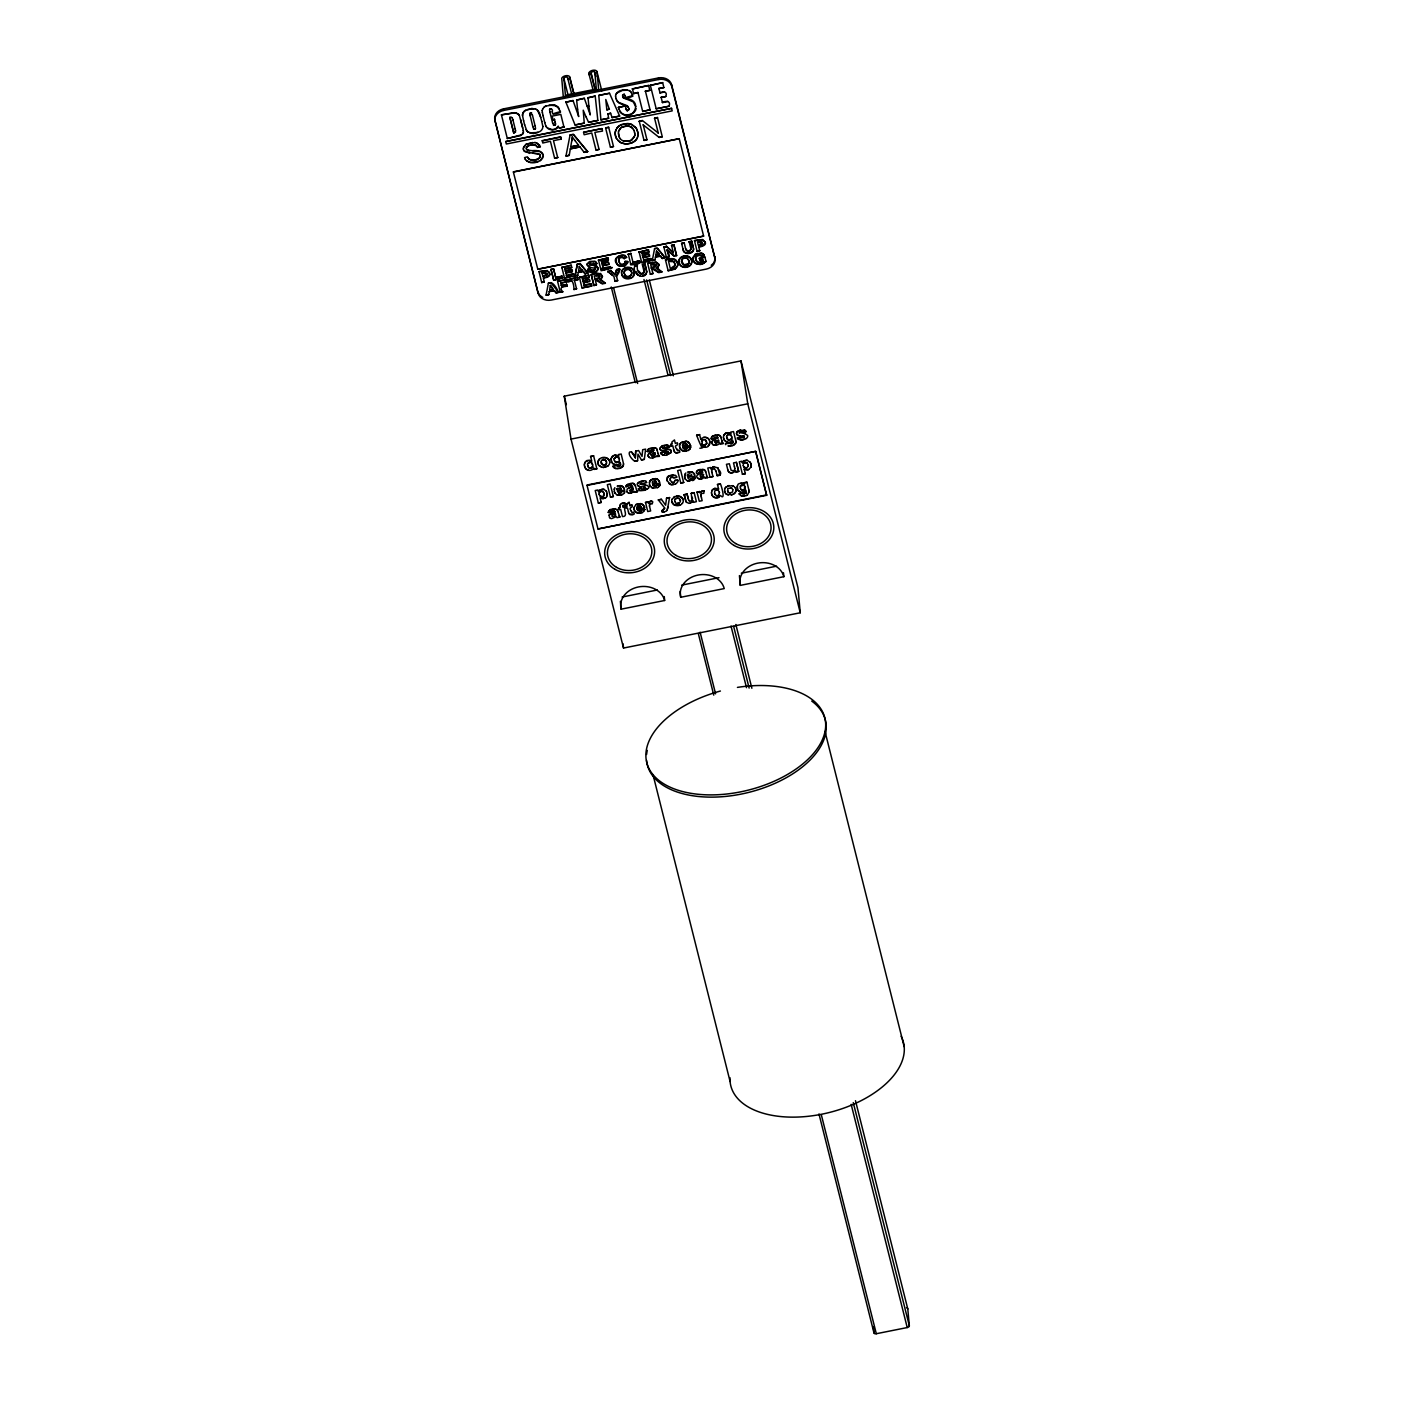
<?xml version="1.0" encoding="UTF-8"?>
<svg xmlns="http://www.w3.org/2000/svg" width="1404" height="1404" viewBox="0 0 1404 1404"><rect width="100%" height="100%" fill="white"/><g stroke="black" fill="none" stroke-linecap="round" stroke-linejoin="round"><path stroke-width="1.5" d="M618.427 131.73L618.795 135.767M555.493 124.64L555.212 122.148M584.397 465.215L584.397 464.022M709.915 442.26L707.985 446.507A4.335 3.58 -5.2 0 1 705.247 447.297L702.281 446.139L703.228 446.858M711.477 492.927L712.091 490.119L711.705 491.067M695.594 258.792L695.559 257.581M645.401 487.855C645.524 485.591 644.436 490.716 641.909 488.82L640.873 487.75C632.028 493.804 653.281 488.873 648.209 486.416M607.177 495.05L607.177 493.91M611.091 459.88L611.091 458.687M723.446 437.451L723.674 435.345M740.979 492.506L738.083 490.452L737.223 486.644M737.223 487.785L737.433 485.766M751.263 466.286L751.263 465.128M634.819 135.697L634.836 133.854M589.522 264.777L590.417 263.145M512.934 120.042L512.284 117.796L509.845 117.374L513.724 133.011L515.584 130.818M634.029 508.511L634.046 507.37M679.554 446.349L679.571 445.138M684.661 477.606L685.187 473.674M684.485 476.535L685.801 472.972M677.711 265.795L677.711 264.233M667.093 479.957C665.233 472.358 679.852 476.763 674.745 475.324M526.36 148.929L526.377 147.525M572.095 138.82L572.148 136.662L574.815 140.505M634.292 272.815C635.222 279.905 622.393 281.291 621.744 274.113M691.698 261.337C692.646 268.427 679.799 269.814 679.15 262.653M651.07 454.369L651.754 455.861M662.723 447.858L666.602 447.437M658.915 264.794L658.143 267.251L656.194 267.813M619.866 505.931C618.795 503.79 626.008 500.877 625.184 504.861L622.972 505.405M532.414 115.216L530.624 112.653L530.098 115.69M635.31 457.774L635.714 451.105L635.31 457.774C630.221 446.244 624.903 453.79 634.678 461.267L637.591 460.688L637.978 454.141L641.452 459.915L644.331 459.336L645.629 449.122L642.663 449.719L642.049 456.423L638.609 450.526L635.731 451.281M636.082 108.529C635.24 115.356 622.534 117.357 619.533 111.091M637.925 135.872L638.03 134.293M621.551 273.078C620.884 266.04 633.555 264.952 634.134 272.06M678.974 261.618C678.992 256.107 687.486 254.387 690.557 258.406M670.199 480.098L672.323 482.713L674.078 482.449L674.991 480.396L677.939 480.238C679.097 482.186 674.025 484.766 675.552 484.064M692.962 257.423L692.962 259.424M692.927 258.634L695.12 254.247L701.14 252.983A4.405 3.633 -5.2 0 1 703.299 253.948L704.299 255.581L701.824 256.476L699.596 255.3L697.086 255.914A3.264 2.685 -5.2 0 0 695.77 257.388L695.612 258.055M615.566 96.244L615.777 94.279M571.832 140.769L572.077 138.575M661.389 499.385L658.301 499.999L661.372 499.227L665.601 505.229L666.531 498.192L669.532 497.595L666.531 498.192M595.875 76.571L594.805 72.324A1.895 1.071 -14.1 0 0 592.857 71.622A1.895 1.071 -14.1 0 0 591.102 73.061L591.207 74.236L588.978 74.675L588.943 72.868A4.194 2.352 -14.1 0 1 592.734 70.323A4.194 2.352 -14.1 0 1 596.858 71.288L601.825 90.927M646.015 481.747C647.718 478.711 629.571 483.678 641.031 486.907M659.95 448.613L661.986 445.858M736.521 433.941L736.767 432.028M736.451 433.345L738.486 430.572M646.788 272.113L645.805 274.201L642.681 275.553M693.594 249.368C692.892 253.58 684.766 254.721 683.432 250.298M627.676 262.899L627.763 261.565L625.096 261.425L624.78 263.408A2.632 2.176 -5.2 0 1 622.867 264.672L621.568 264.707A2.913 2.404 -5.2 0 1 619.901 263.864L618.62 260.267M604.211 494.77C601.596 501.368 604.896 490.294 604.071 493.594M748.297 465.988L746.524 468.129L743.769 466.795M652.263 503.632L650.245 503.527L652.263 503.632C654.597 499.894 648.666 500.684 648.508 503.299L648.174 501.86L645.489 502.544L648.174 502.018M701.789 493.401L703.79 493.348L704.141 490.944L703.123 490.786M549.736 273.833C551.368 277.817 540.101 278.606 544.928 277.325M705.159 242.787L701.895 245.946M670.059 478.992L670.199 480.256M706.826 443.173L705.036 445.401L702.702 444.647M667.848 507.002L667.128 510.196M667.549 508.862L669.532 497.595M569.234 155.353L570.305 148.859L579.992 146.911L584.169 152.369L587.662 151.667L573.376 134.31L570.077 134.977L565.97 156.002L569.234 155.353L565.97 156.002M549.613 290.066L553.106 289.364L549.613 290.066L550.315 285.363L552.141 287.732M548.824 294.577L549.227 291.523L554.334 290.505C561.547 298.28 556.686 284.959 551.105 282.643L548.385 283.187L546.086 295.121L548.824 294.577L546.086 295.121M585.064 273.938L583.309 271.305L585.064 273.938L587.82 272.902L580.08 263.443L577.36 263.987L575.061 275.921L577.799 275.377L578.22 272.323L581.607 271.639M578.606 270.867L582.081 270.182L578.606 270.867L579.308 266.163M657.441 251.93L659.301 254.756L655.826 255.458L656.528 250.754M655.019 259.968L652.298 260.512L655.019 259.968L655.44 256.897L658.827 256.23M618.637 259.968L618.76 259.301A2.948 2.422 -5.2 0 1 619.884 257.915L622.095 257.371L624.236 258.669C631.449 251.965 608.985 255.107 617.163 264.443A5.756 4.739 -5.2 0 0 619.848 266.321L625.184 265.882L627.623 262.443M644.155 272.025L641.172 273.85L638.767 271.095M690.961 249.263L688.96 251L686.117 250.07M570.691 146.858L578.553 145.296L570.691 146.858L571.814 140.54M628.939 109.196L627.219 110.811L626.008 108.74M614.197 458.985L616.075 456.774L618.532 457.634M743.997 485.293L740.487 485.819L740.347 488.136M667.111 510.038L666.514 511.038C660.933 513.688 661.6 510.547 664.706 508.002L658.301 499.842M662.916 510.336L664.724 508.16M701.491 441.54L701.789 440.382M649.438 505.124L650.245 503.527M700.947 494.84L701.351 493.541M575.061 275.921L577.36 263.987M597.771 462.337L599.666 458.722M652.298 260.512L654.58 248.578L657.3 248.034L665.04 257.476L662.284 258.512L660.529 255.879L662.284 258.512M671.937 499.28C670.006 505.458 679.255 507.95 682.362 503.264M724.622 488.767L725.043 492.751M599.069 493.26L599.192 494.436M624.271 272.341L624.675 270.603A3.229 2.668 -5.2 0 1 625.096 270.112M681.782 259.74C679.694 264.461 687.521 268.146 688.837 262.934M619.375 461.074L619.357 459.126M688.873 263.408L688.995 262.25M731.835 437.943L730.782 439.803L727.904 439.663M731.73 438.645L731.712 436.679M742.4 490.277L741.136 489.61L744.295 490.049L744.717 485.872L745.208 487.223M744.98 489.224L745.331 488.434M675.026 265.426C666.058 270.674 675.289 269.726 675.026 264.549M606.633 463.074L605.528 465.005L603.351 465.25M624.464 492.892L624.885 491.435L621.902 491.611L619.445 493.471L617.444 491.505L624.71 490.224L623.797 487.75M641.61 510.372L640.856 511.179L641.751 509.564L644.752 509.547L641.751 509.564M656.932 485.398L660.038 484.415L659.634 485.872M689.855 449.315L690.663 447.227L687.574 447.42L686.012 449.298L683.397 448.245M692.067 478.22C699.087 474.341 688.873 482.502 687.767 477.465L695.015 476.184L694.629 474.763M709.704 444.401L709.722 441.119M584.415 464.197L585.029 462.302M606.967 495.945L607.16 494.892M751.052 467.181L751.245 466.128M611.109 458.862L612.337 456.282L614.847 455.054M523.429 132.151L522.604 134.31M611.021 513.425L609.108 515.075L609.529 517.69M648.051 455.142L649.262 453.036M711.846 442.4L712.407 440.838M637.609 137.171L637.907 135.644M618.444 131.976L620.603 127.887M634.801 135.468L631.589 140.453L623.815 141.365M611.46 511.144L612.6 510.652L610.986 512.32L608.265 512.46L608.581 511.196M626.202 485.608L625.886 487.03L631.203 485.1L632.52 486.258L627.132 489.013L626.851 491.804M653.966 450.14L651.842 449.649L650.175 451.386L647.349 451.526L647.665 450.052M647.349 451.526L648.402 449.034M696.524 471.726C698.402 468.532 693.664 475.745 698.929 472.85L701.509 471.06L702.842 472.218L701.877 472.955M714.443 437.416L713.952 438.645L711.126 438.785L711.775 436.767M616.04 259.898C616.795 255.335 624.148 253.703 626.675 257.652M614.426 488.522L614.355 491.646M614.197 489.592L614.882 487.714M634.046 507.528L636.1 504.387M649.596 481.502L649.508 484.626M649.368 482.572L650.649 479.992M679.589 445.314L679.817 444.208M623.552 464.882C622.586 468.954 614.864 470.235 613.057 466.356M733.906 445.138L735.907 442.453M656.265 265.338C640.628 272.867 666.163 263.776 652.702 264.215M615.847 129.835L615.303 131.748A16.128 13.303 -5.2 0 0 616.549 138.505L620.287 142.524L625.921 144.033M598.209 268.55C597.841 273.271 588.715 274.342 587.679 269.357L590.136 268.655C590.803 271.779 597.63 269.533 594.717 267.409M677.676 265.321L675.201 269.112L668.146 270.744L665.461 259.81C669.55 258.231 677.009 257.301 677.535 263.478M634.239 273.938L632.66 276.693M691.663 262.478C690.522 267.655 681.8 268.69 679.554 263.812M543.278 156.213L540.347 160.688M658.897 265.338L657.581 267.164M523.341 148.245L526.167 144.068L534.994 142.576M587.048 264.601L589.645 261.46L594.805 261.232A3.65 3.019 -5.2 0 1 596.384 262.618L596.7 263.759L594.155 264.356L593.681 263.25M547.016 273.92L546.244 275.482L542.839 276.342L542.049 272.902L545.787 272.411L547.051 274.394M542.207 110.688L542.681 108.81M615.496 515.601L612.513 516.479M633.081 488.522L629.466 490.435L632.133 491.084L633.081 488.364L633.257 489.698M701.017 477.184C700.596 479.01 706.686 472.428 701.614 474.727M644.734 509.389L644.296 510.67M660.038 484.415L659.266 486.416M694.769 478.852L695.191 477.395M711.617 470.428L711.635 471.27M540.049 157.459L540.329 156.353M621.691 271.779C623.201 266.865 631.554 266.076 633.731 270.867M620.621 464.917L620.182 465.847M730.852 444.05L732.976 442.488M746.279 493.225L739.066 493.752M734.661 469.831L734.801 468.269M617.076 489.312L617.356 488.381L617.146 490.207L621.481 489.347L620.41 487.75L621.077 488.469M682.572 445.033L683.485 443.471L686.047 443.576M687.398 475.272L687.679 474.341L687.469 476.167L691.786 475.307L691.365 474.271M615.075 281.344L617.584 280.361L615.075 281.344L613.917 276.483L607.721 271.341L610.74 270.744L614.829 274.745L616.689 269.55C626.377 264.707 609.003 287.662 619.655 268.954M614.829 274.745L616.689 269.55M637.574 136.943L637.083 138.399A9.74 8.038 -5.2 0 1 634.45 141.435L631.958 142.857M637.521 483.783L638.697 482.256M660.038 448.034L662.934 445.507M624.92 262.495L624.727 262.934A2.632 2.176 -5.2 0 1 622.832 264.198L621.516 264.25A2.913 2.404 -5.2 0 1 619.848 263.39L618.778 261.162M693.207 257.16L695.752 254.352L701.175 253.457A4.405 3.633 -5.2 0 1 703.351 254.422L704.299 255.581M592.699 466.461L590.926 468.181M614.285 458.459L616.093 456.967M726.64 436.03L728.43 434.345L730.466 434.871M740.312 486.398L741.154 485.328M670.147 478.483L671.884 476.956L674.236 478.132L676.974 477.149L676.5 476.36M587.592 463.794L590.47 462.267M599.175 492.751L600.965 491.137L603.597 492.4M549.596 274.622L546.454 276.974M535.328 129.115L533.678 129.098L532.818 126.378M624.411 271.674L624.71 271.077A3.229 2.668 -5.2 0 1 626.307 269.866L627.816 269.568A3.194 2.632 -5.2 0 1 629.834 270.042L630.835 271.007M681.817 260.196L682.081 259.143A3.229 2.668 -5.2 0 1 683.678 257.95L685.187 257.634A3.194 2.632 -5.2 0 1 687.205 258.108L688.609 260.249M606.282 464.285L606.51 461.793M606.949 495.787C607.072 499.754 599.069 498.016 601.052 498.42M751.035 467.023L748.595 469.603L745.12 469.498M680.15 500.333C679.554 496.191 673.271 498.315 674.815 501.403M584.626 463.285L585.608 461.618M611.337 457.95L613.899 455.51M723.692 435.521L725.394 433.292M702.14 491.031C698.297 494.261 701.14 490.259 704.141 490.944M737.451 485.924C737.767 481.028 745.366 485.222 744.243 482.678L746.946 482.134L748.981 490.347M598.034 461.074C599.754 456.651 607.23 455.861 609.266 460.372M671.954 499.438L674.798 496.472M724.639 488.925L726.201 486.679M634.433 136.925L630.15 140.909L623.797 141.137A8.02 6.616 -5.2 0 1 620.112 138.505M679.834 444.384L680.291 443.366M559.336 128.115L563.969 126.939L559.336 128.115L558.195 126.325L555.545 128.992L552.246 129.607L547.49 128.027M627.377 263.215L624.289 265.76M667.374 478.08L669.287 476.009L673.218 474.921M618.831 130.449L621.797 127.044L626.956 125.781A7.511 6.195 -5.2 0 1 632.572 128.238L633.783 130.203M626.219 485.766L628.15 483.889M711.459 437.486L712.197 436.293M677.342 266.479L675.166 268.638L668.146 270.744M622.955 466.532L623.552 463.811M735.696 443.26L732.818 445.559L727.939 445.945M615.794 94.507C618.058 89.874 624.973 88.908 629.378 90.734M552.632 122.85L553.896 125.43L555.475 124.394M742.435 474.289L745.313 473.552L742.435 474.289L739.311 461.758L741.996 461.214L742.347 462.688L743.471 461.144M614.934 511.758L609.108 515.075M700.21 473.446L697.437 474.991C693.804 478.167 702.702 480.028 701.245 478.992M645.384 487.697L643.576 488.855M668.181 452.07L666.321 453.299L663.513 452.141L660.6 453.123L661.565 454.352M526.395 147.771L528.588 145.454M624.096 493.436L624.447 492.734M690.224 448.56L688.1 450.631M694.769 478.694L692.734 480.677M523.165 133.204L520.603 135.591L507.318 138.505L501.421 114.847L514.338 112.689L517.567 113.689M597.964 269.445L596.524 270.954M690.154 503.281L693.365 500.842L693.716 502.351L696.384 501.649L694.138 492.681L691.259 493.418L694.138 492.681M735.117 471.446L735.626 470.498L735.977 472.007L738.662 471.463L736.398 462.337L733.502 462.916L734.467 466.848M542.839 157.757C539.382 163.268 529.431 164.952 525.359 159.354M620.48 463.952L620.129 462.407L619.585 463.39A3.966 3.264 -5.2 0 1 617.128 464.777L614.004 464.268M732.835 441.505L732.484 439.978L731.923 440.768A3.966 3.264 -5.2 0 1 729.466 442.155L727.325 442.172M720.357 484.011L717.479 484.591L720.357 483.853C721.621 486.082 725.815 501.403 720.445 495.472L718.322 497.542L714.706 497.472A5.072 4.177 -5.2 0 1 712.512 495.928L712.003 494.892M746.419 492.822L745.945 490.224L743.962 492.225L744.769 491.769M551 108.722C547.121 110.249 553.562 106.985 552.316 111.741M587.276 263.794L589.68 261.916L594.857 261.706A3.65 3.019 -5.2 0 1 596.437 263.092L596.7 263.759M523.762 146.788L526.202 144.314L532.748 142.488M651.087 454.545L654.808 453.071M714.864 441.821L718.585 440.329M700.122 475.289L700.456 477.167M650.35 450.772L652.86 449.701M714.145 438.03L717.742 437.416M702.158 471.165L699.087 472.095M546.876 274.342L542.839 276.342M710.038 477.184L712.916 476.447L710.038 477.184L707.774 468.041L710.459 467.514L710.793 468.989L712.986 466.9M646.84 482.502L640.119 484.082L647.753 485.608M641.891 482.941L640.101 483.924M744.769 433.503L747.63 435.468A3.352 2.773 -5.2 0 1 747.314 437.346L746.261 438.662M654.826 454.615L652.351 455.861M718.602 441.874L715.531 442.944M540.031 157.23C537.627 160.863 530.887 161.653 528.062 158.073M542.699 109.056L544.015 107.143M622.692 94.998L624.131 94.314M627.219 110.811L628.834 109.845M699.613 434.626L696.63 435.415L699.613 434.626L700.807 439.434L701.368 438.539M711.793 469.866L714.022 468.725M709.266 445.05L707.967 446.332M691.996 500.649L691.242 493.26M688.539 263.531L684.099 264.829L681.642 261.179M712.109 490.294L715.092 488.276L712.653 489.469M724.113 434.713L726.237 432.888M680.308 443.541L680.922 442.629M650.052 480.852L653.316 478.711M647.999 449.684L648.964 448.613M632.958 483.327L626.5 485.082M608.897 510.67L615.338 508.757M608.107 465.97L608.827 465.005A5.774 4.756 -5.2 0 0 609.757 462.214M733.502 494.261L735.029 492.734A5.563 4.581 -5.2 0 0 735.924 490.049M642.26 512.653L643.945 511.231M592.488 466.918L590.294 468.252L588.645 467.444M655.949 456.072L659.406 456.335L655.124 456.686A4.826 3.984 -5.2 0 1 652.579 457.915L650.965 458.037A3.352 2.773 -5.2 0 1 649.087 457.353L648.104 455.738M628.694 493.032C627.781 494.577 634.555 490.54 634.661 492.225L637.504 491.505L634.661 492.225M632.66 492.365L634.011 491.172M611.74 518.567L616.391 516.602L617.04 517.655L619.901 517.093L617.813 511.337M706.528 444.19L703.228 444.998M704.334 477.132L702.158 478.887M715.005 494.313L716.602 495.77L718.655 495.436L719.462 492.365M726.851 435.573L728.448 434.52M587.82 463.338L589.417 462.285M702.474 439.715L702.07 444.033M600.965 491.137L599.368 492.155M748.156 464.829L746.928 462.706L745.05 462.355L743.453 463.39L743.278 465.672M619.129 461.354L616.479 462.636L614.812 461.302M731.484 438.925L728.816 440.014M675.657 502.807C675.71 504.545 683.555 502.527 679.308 498.771M725.254 487.785L728.974 485.503M601.263 460.828L603.615 459.441L606.037 460.81M694.015 261.811L696.454 263.689L699.929 264.075A8.722 7.195 -5.2 0 0 703.895 262.811L705.949 261.214L703.931 263.285A8.722 7.195 -5.2 0 1 699.964 264.531L695.12 263.39L693.067 259.758M617.374 488.557L620.428 487.908M682.888 444.243L684.362 443.331M640.926 506.423L641.33 507.283L640.277 505.686L637.802 505.773C632.607 511.337 648.718 505.001 636.995 507.985M687.679 474.517L689.961 473.604M711.389 468.164L714.004 466.584M692.839 501.632L689.083 503.387L686.503 502.246M712.425 441.031L715.285 439.241M737.188 431.677L740.557 429.94M616.619 93.191L622.341 90.418L627.465 90.207M701.386 438.715L703.737 437.293L706.633 437.627M527.132 146.648L530.94 144.77L535.977 145.507M544.05 107.388L544.998 106.371M676.728 449.104C672.674 443.98 679.466 446.49 677.342 442.786L675.306 443.383L674.464 439.926L671.832 442.137L672.288 443.98L670.919 444.261L671.41 446.226L672.762 445.77L673.797 450M629.097 502.334L626.57 504.457L629.097 502.334L629.922 505.668L631.87 505.107L629.922 505.668M585.626 461.793C586.24 458.827 593.19 461.653 590.891 460.6M623.622 493.769L620.814 495.208L617.128 494.875M658.774 486.749L657.581 487.697M680.94 442.804L686.029 441.189A4.774 3.949 -5.2 0 1 688.855 442.523L690.084 444.664M712.214 436.468L715.356 434.977M697.244 470.761L700.28 469.322M687.1 448.578L685.012 449.157M659.476 481.783L659.88 483.204L652.632 484.643L654.597 486.451L656.598 485.714M608.09 465.795L603.457 467.567L599.297 465.988M734.327 493.488L731.361 495.05M654.475 455.072L653.035 455.826M718.251 442.33L716.128 443.12M701.702 477.307L703.088 476.588M539.364 158.073L535.328 159.863L530.098 159.617M733.695 470.673L734.257 470.147M667.971 452.421L664.566 453.071M740.47 437.434L744.471 437.153M615.636 515.128C616.549 511.74 610.635 514.671 612.074 516.303M622.358 466.9L620.445 467.813M747.314 495.208L749.227 491.593M599.403 490.084L603.983 489.434L603.123 489.206M743.488 461.302L745.348 460.337M673.551 497.349L677.5 495.875L681.572 497.262M545.015 106.616L546.174 105.721M728.764 471.902L731.344 473.043L734.345 471.937M717.426 497.823L719.146 496.928M713.074 440.47L717.725 437.223M600.526 278.782L602.544 276.535L600.631 273.464L591.242 274.64L593.91 285.574L596.437 284.591L593.91 285.574M599.771 279.08C607.23 277.29 596.086 269.235 591.277 275.096M739.452 432.502L743.102 432.151M688.767 450.087L685.029 451.333L681.66 450.263M620.164 465.654L613.004 466.058L613.302 467.111M732.519 443.225L725.359 443.629L725.657 444.682M602.737 498.736L605.299 497.981M521.709 134.784L507.318 138.505M605.51 464.829L604.475 465.233M677.079 503.492L679.185 503.246M729.764 492.979L732.59 492.014L732.818 489.645M648.981 448.806L655.633 447.964M712.776 436.065L718.444 434.766L720.603 436.468M619.848 257.441L622.937 257.107L624.236 258.669M586.346 461.249L588.153 460.565M717.005 438.75L718.076 438.241M632.572 486.504L628.659 488.171M612.618 510.81L614.952 511.933L612.284 513.074M681.73 442.225L686.047 441.382A4.774 3.949 -5.2 0 1 688.873 442.716L689.557 443.576M651.421 479.589L655.58 478.606A4.616 3.808 -5.2 0 1 658.301 479.887L658.967 480.888M636.117 504.545L640.277 503.72A4.616 3.808 -5.2 0 1 642.997 505.019L643.664 505.861M678.852 452.579L679.887 452.07L679.132 450.035L677.465 450.666L676.728 448.911M629.624 514.548C636.591 513.443 631.976 516.303 628.974 513.548M607.212 466.426L603.439 467.392M621.832 127.273L626.974 126.009A7.511 6.195 -5.2 0 1 632.59 128.466M631.73 277.36L627.921 278.396M535.31 128.87L534.099 129.379M716.724 440.4L714.864 441.628L715.549 443.12M700.666 475.131L701.596 474.552M652.948 453.317L654.685 452.579M631.309 488.75L632.958 487.89M624.201 258.196L626.623 257.195M631.291 511.003L632.011 512.688L633.625 512.091L634.345 514.039M650.21 452.702L653.948 449.964M717.163 495.84L718.655 495.436M719.48 492.523L718.216 490.277L716.321 489.943L714.759 490.961L714.583 493.26M653.211 451.316L648.648 453.755L648.121 455.914M700.227 473.604L701.86 472.797M746.261 495.612L747.297 495.05M618.409 462.056L615.549 462.091M702.491 439.891L705.405 439.873L706.686 442.032M602.018 460.091L603.053 459.687M677.886 498.087L675.061 499.052M730.571 487.574L731.554 487.925L727.746 488.539L727.992 492.032L727.483 490.733M745.436 438.943L742.154 439.978L738.048 438.89M654.808 480.624L652.527 481.361L652.316 483.187L656.633 482.327L654.79 480.466L656.23 481.449M640.277 505.686L637.802 505.773M673.832 477.413L670.954 477.307M695.717 256.914A3.264 2.685 -5.2 0 1 697.033 255.44L704.246 255.107M666.988 447.858L669.69 446.683L666.584 447.244M743.488 432.59C748.999 429.677 743.892 433.836 742.576 431.712M629.712 490.873L632.133 491.084M740.013 436.872L737.118 438.03L740.487 437.627M638.083 488.855L640.873 487.75M621.007 493.225L618.585 493.173M656.159 486.205L653.035 485.398M637.732 510.354L640.838 511.021M691.435 500.859L689.61 501.052M651.614 501.228L649.964 501.368M546.191 105.967L554.791 104.826L559.213 108.88M620.796 495.05L622.393 494.559M657.563 487.521L653.386 488.136M640.663 513.162L642.26 512.495M513.724 133.011L515.566 132.099M744.348 460.81L747.191 460.284L750.28 462.337M733.414 472.446L731.326 472.885M727.483 486.117L732.379 485.766M743.962 492.049L740.961 492.348L738.083 490.452M743.804 437.557L741.066 437.802M746.823 469.971L748.595 469.603M649.701 448.438L654.685 447.683M595.419 267.831C596.63 270.796 591.066 271.762 590.171 269.112L587.679 269.357M538.346 161.425L530.589 162.39L526.676 160.793M726.254 433.064L727.202 432.625M630.133 493.295L631.853 492.927M621.586 503.615L625.149 503.123M617.146 486.17L618.146 485.731M687.451 472.13L690.733 471.744A4.616 3.808 -5.2 0 1 693.436 472.867L694.647 474.921M636.995 504.124L639.189 503.685M678.834 452.386L676.096 452.983L674.324 451.544M527.395 109.547L533.889 108.74M537.96 132.485L529.624 132.871M528.957 159.214L527.395 156.844L524.552 157.617L525.377 159.6M679.817 505.089L674.289 504.966L671.814 501.719M732.484 494.577L726.956 494.454M619.497 466.023L617.672 466.391M664.583 447.156L662.934 447.595M740.083 432.151L741.926 431.8M537.521 147.525C544.032 144.77 536.644 149.544 536.591 145.805M595.349 271.498L590.715 271.972L588.083 270.147M674.675 484.24L671.463 484.766L668.76 483.45M630.554 143.138L627.483 143.752M662.899 454.861L665.654 455.247L670.831 452.79A3.352 2.773 -5.2 0 0 671.13 450.93L670.919 450.21M666.76 455.089L670.814 452.614A3.352 2.773 -5.2 0 0 671.112 450.754M744.436 439.329L742.137 439.803M732.8 445.384L728.922 446.016M746.261 495.454L741.575 496.156L739.136 494.032M662.951 445.682L667.69 445.331M739.452 430.414L744.804 430.308M640.329 481.519L643.418 481.01M596.665 263.285L594.155 264.356M565.549 96.49A2.281 1.281 -14.1 0 1 563.197 95.665L561.74 78.308A4.194 2.352 -14.1 0 1 565.531 75.763A4.194 2.352 -14.1 0 1 569.655 76.729L569.936 78.484L567.707 78.922L567.602 77.746A1.895 1.071 -14.1 0 0 565.654 77.062A1.895 1.071 -14.1 0 0 563.899 78.501L565.426 95.209L596.331 89.049L594.805 72.324M503.509 108.88L658.476 77.94A11.127 9.179 -5.2 0 1 671.603 84.696L714.882 258.003A11.127 9.179 -5.2 0 1 706.247 269.112L551.281 300.052A11.127 9.179 -5.2 0 1 538.153 293.296L494.875 119.989A11.127 9.179 -5.2 0 1 503.509 108.88L503.65 110.442A11.127 9.179 -5.2 0 0 495.015 121.551M503.65 110.442L658.634 79.501A11.127 9.179 -5.2 0 1 671.744 86.276L714.882 258.003M573.043 100.544L565.865 102.229L573.043 100.544L578.623 116.304M584.327 98.28L576.658 100.07L584.327 98.28L587.1 106.09M595.226 96.104L588.048 97.789L595.226 96.104L597.841 120.428L588.574 122.271L585.907 116.497M600.912 119.814L608.581 118.287L600.912 119.814L598.788 95.402L609.511 93.261L619.655 116.076L612.074 117.585L610.6 113.215L607.967 113.987L610.6 113.215M648.613 85.451L632.414 88.926L648.613 85.451L649.806 90.382L645.401 91.26L649.806 90.382M662.67 82.643L650.315 85.363L662.67 82.643L663.864 87.574L658.915 88.557L663.864 87.574M637.96 92.506L633.608 93.612L637.96 92.506L642.699 111.478L650.087 109.74L642.699 111.478M625.64 97.718C642.611 92.067 623.92 101.527 625.184 95.753M552.86 113.864C571.2 107.687 550.772 118.269 552.298 111.495M664.636 91.839C651.877 95.595 669.41 87.487 665.777 96.525L661.144 97.455L665.777 96.525M563.987 127.185L560.81 114.373L552.123 116.111L553.036 119.902L554.51 119.375L553.036 119.902M625.289 105.897L618.427 107.511L625.289 105.897L626.377 110.056M606.844 109.845L609.371 109.091L606.844 109.845L605.773 99.491L609.389 109.336M667.865 101.281C653.264 105.704 672.727 96.314 669.059 106.213L656.194 108.775L650.298 85.117M565.83 101.983L575.061 124.974L584.257 123.131L583.222 110.196L585.924 116.743M505.721 141.435L671.586 108.319L672.183 110.881L506.335 143.998L505.756 141.681L671.586 108.319M560.582 137.101L542.225 140.769L560.565 136.872L561.161 139.347L560.565 136.872M583.573 132.274L601.93 128.606L602.527 131.081L594.84 132.38L599.069 149.403L595.998 150.017L591.768 132.994L584.152 134.749L583.573 132.274L601.93 128.606M605.598 127.869L608.669 127.255L613.478 146.525L610.407 147.139L605.633 128.097L608.669 127.255M642.383 120.533L639.241 121.393L642.383 120.533L658.301 133.047M657.493 117.515L654.562 118.34L657.493 117.515L662.284 136.767L659.143 137.399L643.207 124.886M587.662 151.667L573.394 134.538L570.077 134.977M542.207 140.54L542.786 143.015L550.403 141.26L554.633 158.266L557.686 157.423L554.633 158.266M561.126 139.119L553.474 140.646L557.704 157.652M587.644 151.439L584.169 152.369M644.032 140.418L646.946 139.61L644.032 140.418L639.224 121.165M513.355 171.832L679.22 138.715L703.632 236.1L537.785 269.217L513.39 172.06L679.22 138.715M549.192 272.288L546.314 270.832L539.031 271.639L547.367 270.533L549.771 274.289M571.27 265.216L561.846 267.567L571.27 265.216L571.744 267.444L564.864 268.831L571.744 267.444M607.897 257.897L598.49 260.249L607.897 257.897C611.723 263.583 590.628 261.144 608.353 259.67M648.49 249.789L639.066 252.141L648.49 249.789L648.981 252.036L642.084 253.404L648.981 252.036M666.356 246.7L663.846 247.192L666.321 246.227L673.341 252.65L666.321 246.227M673.92 244.717L671.568 245.665L673.92 244.717L676.605 255.651L674.008 256.16C657.844 240.909 675.342 257.652 666.479 257.669L663.811 246.735M684.152 242.664L681.624 243.647L684.152 242.664L685.626 248.806M690.68 247.929L689.171 241.663L691.751 241.155L693.523 248.736M704.896 241.769L701.737 239.803L694.471 240.61L702.807 239.505L705.089 242.348M553.667 280.203L562.6 277.939L553.667 280.203L551.017 269.34L553.58 268.831L555.791 277.922L562.162 276.167L555.756 277.448M630.817 253.404L628.272 254.387L630.817 253.404L633.028 262.495L639.382 260.758L633.028 262.495M551.052 269.814L553.58 268.831M577.413 264.461L580.133 263.917L587.872 273.376M665.092 257.95L657.353 248.49L654.58 248.578M689.224 242.137L691.751 241.155M702.211 242.401C694.471 242.839 700.754 239.312 702.316 243.313C695.594 245.209 701.509 246.542 702.404 242.436M571.814 269.392C555.721 274.903 573.955 265.83 572.306 271.639L565.9 272.902L572.306 271.639M608.441 262.092C592.348 267.585 610.582 258.512 608.932 264.321L602.527 265.602L608.932 264.321M649.034 253.984C632.941 259.477 651.175 250.421 649.525 256.212L643.12 257.494L649.525 256.212M659.266 254.282L655.826 255.458M705.054 241.874C707.985 246.402 695.594 247.806 700.35 246.279M583.344 271.779L578.22 272.323M660.582 256.353L655.44 256.897M573.692 273.868C555.896 279.887 575.798 270.094 574.183 276.097L564.478 278.045L561.811 267.093M610.336 266.549C580.484 272.78 634.204 262.881 601.123 270.726L598.437 259.793M650.912 258.459C633.116 264.461 653.018 254.686 651.403 260.688L641.698 262.618L639.031 251.685M572.2 276.026L564.478 278.045M575.026 275.465L577.799 275.377M585.029 273.464L587.82 272.902M603.018 269.866L608.827 268.708M639.82 262.513C617.163 264.566 643.12 266.971 639.382 260.758M649.42 260.6L641.698 262.618M662.249 258.038L665.04 257.476M668.831 256.721L666.479 257.669M668.479 251.053L673.973 255.703L676.553 255.195M541.716 282.59L544.243 281.607L541.716 282.59L539.031 271.639M697.139 251.544L699.666 250.579L697.139 251.544L694.471 240.61M566.338 279.607L557.599 281.344L566.338 279.607L566.83 281.835L560.652 283.082L561.284 285.556L566.602 284.485L561.284 285.556M577.676 277.343L567.585 279.835L577.676 277.343L578.167 279.572L574.394 280.326L578.167 279.572M588.803 275.114L579.378 277.483L588.803 275.114L589.294 277.36L582.414 278.729L589.294 277.36M637.346 265.426L634.819 266.409L637.346 265.426C635.889 278.238 649.736 275.868 642.365 264.426L644.945 263.917L646.717 271.498M658.511 263.829L656.177 262.443L647.665 263.373L656.124 261.969L658.88 264.689M558.88 292.558L551.14 283.117L548.385 283.187M607.774 271.814L610.793 271.2M616.725 270.024L619.691 269.428M643.857 270.691L642.418 264.9L644.945 263.917M571.779 280.379C562.144 286.293 573.464 271.393 574.008 289.54L576.535 288.575L574.008 289.54M673.674 261.583C663.969 262.004 673.709 257.915 674.85 263.917M589.347 279.308C573.253 284.819 591.488 275.746 589.838 281.537L583.432 282.818L587.662 281.502M599.631 276.167L594.261 275.886L594.963 279.01C599.701 280.695 601.86 273.482 596.261 275.482M704.913 257.037L699.403 258.617L704.913 257.037L706.001 261.67M561.688 286.855C576.605 285.626 555.036 284.38 562.846 291.769L560.266 292.295L557.599 281.344M600.631 279.343L605.37 283.292L602.298 283.906L595.858 280.116M657.792 268.41L661.811 272.025L658.722 272.639L652.298 268.848M702.755 259.319C695.875 261.846 704.159 257.546 703.123 261.126A5.704 4.703 -5.2 0 1 701.122 262.39L699.543 262.706A3.334 2.755 -5.2 0 1 697.455 262.215L695.98 260.003M556.089 293.12L554.369 290.961L549.227 291.523M591.224 283.783C573.446 289.786 593.33 280.01 591.716 286.012L582.011 287.943L579.343 277.009M556.037 292.664L558.845 292.102M597.63 280.063L602.246 283.433L605.335 282.818M654.053 268.796L658.687 272.165L661.758 271.551M650.333 274.307L652.878 273.324L650.333 274.307L647.665 263.373M564.25 396.191L740.979 360.898L797.963 587.714L800.245 612.776L623.516 648.051L571.024 439.101L564.25 396.191L566.374 404.668M571.024 439.101L747.77 403.808L800.245 612.776M593.594 455.791L590.61 456.581L593.594 455.791L596.84 468.831L594.05 469.375L593.699 467.83L592.365 469.533A4.3 3.545 -5.2 0 1 588.662 470.34L587.767 470.094A5.247 4.335 -5.2 0 1 585.468 468.339L584.942 467.234M735.643 440.101L733.52 431.572L730.712 432.134L731.063 433.625L727.219 432.801M682.642 445.963C693.909 442.33 681.273 448.192 682.555 444.857M682.958 447.297C702.035 445.208 680.694 445.331 683.415 448.42L684.134 449.034M641.452 459.915L644.331 459.336M699.859 448.245C703.579 447.788 701.93 449.701 696.63 435.222M720.217 444.19L723.165 443.418L719.743 443.331M587.012 485.012L755.668 451.351L766.654 495.296L597.981 528.975L587.048 485.415L755.668 451.351M613.337 496.489L610.213 483.941L607.335 484.678L610.442 497.069L613.337 496.489L610.442 497.069M683.643 482.449L680.519 469.901L677.641 470.638L680.764 483.029L683.643 482.449L680.764 483.029M733.011 470.744L731.133 470.305L729.343 463.741L726.447 464.32L727.886 470.147M719.989 475.026C711.635 475.868 725.728 477.272 718.585 469.462M738.644 471.305L735.977 472.007M704.966 478.185L707.809 477.465L704.51 477.378M598.35 503.071L601.228 502.334L598.35 503.071L595.226 490.522L597.911 489.978L598.262 491.453L602.211 488.996M618.585 507.757C622.762 507.265 616.391 507.37 619.059 509.792L620.656 509.319L622.463 516.584C628.887 516.777 622.586 508.722 625.236 506.44L623.095 507.019L625.254 506.598M625.675 506.353C628.43 504.492 623.394 509.336 627.483 507.967L628.466 512.039M686.012 501.614L684.187 494.664L687.082 494.085L688.557 499.894M699.683 491.576L697.016 492.26L699.683 491.576L700.017 492.997M684.204 494.822L687.082 494.085M744.576 484.099L744.243 482.836L746.963 482.292M640.259 503.562A4.616 3.808 -5.2 0 1 642.979 504.861C650.982 511.705 624.938 509.67 644.541 508.002L644.173 506.739M645.489 502.386L647.753 511.53L650.649 510.951L649.508 506.107M696.998 492.102L699.28 501.246L702.158 500.666L701.456 497.736M766.619 494.892L597.981 528.975M622.095 597.033L657.335 589.996M681.712 585.117L719.006 577.676M741.312 573.218L776.552 566.181M620.392 601.351L621.112 609.178L664.636 600.491L664.267 596.577M680.712 597.279L724.236 588.592A22.253 18.357 -5.2 0 0 697.981 575.061A22.253 18.357 -5.2 0 0 680.712 597.279L680.168 591.417M739.417 575.587L740.312 585.38L783.836 576.693L783.485 572.779M818.971 1113.934L873.972 1332.887A2.281 1.281 -14.1 0 0 876.307 1333.73L907.23 1327.552A2.281 1.281 -14.1 0 0 909.336 1325.832L907.791 1309.019L855.475 1100.683M619.076 468.164L616.567 468.445M744.927 495.787L741.575 496.156M629.992 483.52L631.695 483.292M614.074 508.704L609.827 509.67M716.356 444.998L714.759 445.296A3.352 2.773 -5.2 0 1 712.863 444.612L712.109 443.559M673.692 484.485L671.445 484.608M602.544 457.686L606.072 457.792L608.722 459.529M676.307 496.191L678.641 496.068M686.433 450.965L683.748 451.088M688.469 471.849L689.645 471.709M618.164 485.889L620.41 485.626A4.616 3.808 -5.2 0 1 623.13 486.907L624.324 488.961M640.645 512.986L636.065 512.46L634.468 510.319M623.306 266.005L620.901 266.111M677.606 452.737L675.447 452.65M715.636 437.083L717.321 437.065M664.074 445.401L666.145 445.156M714.022 466.742L718.041 468.058M703.755 437.486L704.773 437.364M742.681 493.787L744.366 494.155M715.11 488.434L718.602 489.066L716.9 488.416M662.39 512.109L664.057 511.933M744.138 467.409L746.524 468.129M599.683 495.559L602.421 496.735M549.122 105.054L556.879 105.914M616.005 464.706L617.111 464.584M741.961 492.453L743.032 492.33M614.864 455.229L618.708 456.054L615.882 455.124M742.786 483.134L740.838 483.134M530.975 144.998L534.38 144.875M514.355 112.934L501.421 114.847M509.863 117.603L511.547 117.252M690.68 447.402L687.574 447.42M660.056 484.573L657.054 484.591M647.332 451.351L650.175 451.386M639.592 490.259L643.997 490.417L647.507 488.943M610.986 512.32L608.265 512.46M718.216 490.277L716.321 489.943M531.66 112.934L529.834 113.197M715.513 445.103L714.741 445.121A3.352 2.773 -5.2 0 1 712.846 444.436L712.425 444.033M697.472 478.22L700.438 479.255M553.422 125.131L555.177 125.149M532.625 150.632C536.714 150.246 543.699 150.807 543.313 156.441M641.452 484.398L645.454 484.503M740.154 435.819L744.383 436.17L743.278 435.872M666.795 451.316L660.652 450.157M641.014 486.749L644.032 486.96M532.52 153.229L538.258 153.598L539.926 154.896M717.146 434.907L720.094 435.661M702.018 469.252L704.843 469.971L705.773 472.025M654.492 478.729L655.598 478.764A4.616 3.808 -5.2 0 1 658.301 480.045M619.339 485.749L620.428 485.784A4.616 3.808 -5.2 0 1 623.148 487.065M744.787 433.678L739.434 432.309L739.364 433.292M688.522 481.116L689.75 481.186M618.216 495.156L619.427 495.226M638.065 513.109L639.294 513.162M603.632 459.634L605.212 460.038M715.601 497.858L716.496 497.929M741.154 440.031L739.399 439.592M664.636 455.3L662.161 454.563M589.101 460.459L590.013 460.53M600.473 496.525L601.93 496.963M728.237 432.695L730.168 433.099M704.211 446.998L705.247 447.104M667.883 451.439L661.881 450.859M644.032 486.784L645.401 487.469M529.677 153.387L523.938 150.649M590.277 468.058L589.153 467.778M740.171 436.012L737.153 434.889M590.049 267.146L587.048 264.935M527.658 150.193L540.066 151.562L543.208 154.914M529.448 150.772L526.798 149.579M626.64 278.378L622.147 275.272M666.97 445.015L668.848 445.91M535.731 109.179L531.818 108.424L525.552 110.442A6.967 5.756 -5.2 0 0 522.551 115.812M639.82 275.746L637.504 274.675L636.17 271.534M705.703 437.223L708.265 438.592M534.977 142.348L539.698 145.226M687.451 480.835L693.945 479.887M653.386 488.311L650.192 486.117M615.601 468.567L613.653 467.427M588.645 470.147L587.749 469.919A5.247 4.335 -5.2 0 1 585.45 468.146M704.194 469.55L697.77 470.2M652.369 456.037L651.28 455.335M632.941 483.169L635.45 486.065M615.321 508.599L617.409 510.214M656.247 268.269L661.811 272.025M599.806 279.536L605.37 283.292M624.359 98.385C648.209 99.473 628.237 128.431 618.778 108.792M728.36 495.05L725.85 493.681M601.895 467.427L598.437 464.847M727.342 442.348L724.306 440.049M614.987 464.777L613.092 463.724M685.222 443.12L686.714 444.173M628.852 108.599L627.465 105.791L618.216 102.264M628.255 106.915L619.269 103.141L616.496 100.035M727.974 491.874L729.782 493.137M603.369 465.444L600.877 461.67M611.091 518.62L609.933 517.918M729.448 472.604L730.308 472.762M729.501 434.327L731.238 435.644M617.146 456.756L618.883 458.073M516.128 112.882L518.62 114.496M590.452 462.091L591.4 462.636M747.332 463.197L744.12 462.723M601.947 491.277L602.842 491.47M744.173 429.887L745.348 430.642M732.361 485.608L733.379 486.188M679.694 496.121L682.783 498.771M670.48 484.555L667.269 480.852M638.118 486.012L639.294 486.521M624.113 94.068L625.201 95.998M539.276 154.264L524.833 151.65M603.983 489.276L606.195 491.102M744.19 469.199L745.138 469.656M714.513 468.638L715.952 471.182M535.714 108.933L538.487 111.091M528.062 132.046L533.538 133.626L539.785 131.607A6.967 5.756 -5.2 0 0 542.804 126.22M535.222 144.893L536.609 146.051M682.642 450.965L680.027 448.192M685.345 479.097L687.469 480.993M651.368 487.504L652.316 488.013M617.146 495.033L615.022 493.137M636.995 512.829L635.415 511.916M670.234 449.561L662.723 448.157M536.925 142.839L540.417 146.753M623.499 97.859L633.204 101.843L635.749 106.564M628.097 492.962L627.132 492.102M726.377 442.014L724.833 440.716M668.286 445.401L669.708 446.858M738.679 439.47L737.521 438.417M662.179 454.738L660.6 453.123L663.513 452.141M633.871 483.59L635.029 484.784M589.662 264.636L596.454 265.584L598.244 269.006M733.362 486.012L734.257 486.749M593.716 263.724C584.064 264.496 596.402 264.777 598.192 268.111M629.343 90.488L630.642 91.611M707.476 437.855L708.88 439.329M737.714 435.468L736.749 434.38M661.196 450.737L660.003 449.034M731.537 487.767L732.835 489.803M726.517 436.363L727.921 439.838M607.721 271.341L612.372 275.184M705.387 439.698L706.844 443.366M591.382 462.46L592.681 464.794M610.74 270.744L614.776 274.289M618.111 140.611C622.428 144.805 629.782 144.981 634.415 141.207A9.74 8.038 -5.2 0 0 637.065 138.171M537.258 109.758L540.768 117.427M528.097 132.292L526.079 129.642M595.454 268.304L588.803 267.286L586.995 264.145M670.638 449.929L662.863 448.578M613.109 463.899L611.968 462.478M649.069 457.177L648.315 456.282M546.507 127.044C548.982 130.888 556.651 130.976 558.195 126.325M689.206 501L688.539 499.719M745.331 430.466L746.208 431.59M605.65 460.196L606.528 461.986M635.977 127.922L631.66 124.605A10.881 8.968 -5.2 0 0 627.307 123.745L621.884 124.675A10.39 8.564 -5.2 0 0 616.847 128.326M696.366 260.723L697.402 261.741A3.334 2.755 -5.2 0 0 699.49 262.25L701.087 261.916A5.704 4.703 -5.2 0 0 703.088 260.653L703.123 261.126M688.241 259.547L687.24 258.582A3.194 2.632 -5.2 0 0 685.24 258.108L683.73 258.406A3.229 2.668 -5.2 0 0 682.133 259.617M702.053 443.857L702.72 444.822M694.12 473.868L693.453 473.025A4.616 3.808 -5.2 0 0 690.733 471.744M730.87 435.012L731.73 436.872M574.78 140.277L578.553 145.296M681.01 449.859L679.729 447.279M656.581 251.211L659.301 254.756M579.343 266.637L582.081 270.182M553.106 289.364L550.315 285.363M725.868 493.839L724.482 491.189M727.518 439.505L726.658 437.627M741.154 489.768L740.329 487.978M615.163 461.934L614.303 460.056M612.495 463.338L611.073 459.705M723.183 443.594L721.726 440.487M707.002 476.36L707.827 477.623M658.529 455.001L659.406 456.335M636.679 490.4L637.521 491.663M588.662 467.62L587.592 465.391M619.059 515.83L619.884 516.935M717.672 467.567L719.989 475.184M518.602 114.268L519.322 115.497M623.025 97.192L623.516 98.104M656.3 448.227L656.826 449.192M631.642 451.912L635.292 457.599M728.255 471.112L728.781 472.06M685.994 501.456L686.521 502.404M734.924 487.276L735.468 488.259M682.256 497.806L683.134 499.719M617.304 101.562L615.935 98.368M630.624 91.365L631.537 93.068M545.84 125.939L546.525 127.29M526.886 131.186L524.587 124.605M691.137 259.407C689.153 252.685 676.517 255.967 679.203 263.11M619.322 137.136L620.129 138.733M677.097 262.144L673.832 259.231L665.461 259.81M750.262 462.179L751.28 465.303M606.177 490.944L606.668 491.962M708.862 439.136L709.371 440.224M558.248 106.879L560.02 111.372M624.64 274.324C626.324 278.799 633.836 275.588 631.151 271.235M684.941 478.325L685.363 479.255M649.789 485.345L650.21 486.275M614.619 492.365L615.04 493.295M674.078 261.635L675.061 265.023M526.342 148.684L526.816 149.807M723.92 439.259L724.324 440.224M658.95 480.73L659.494 481.941M637.311 509.459L637.749 510.512M686.696 443.98L687.135 445.068M547.016 273.938L542.049 272.902M636.679 128.852L637.995 133.134M539.908 154.668L540.294 155.704M656.265 265.356L650.684 264.619L651.403 267.743M674.798 501.246L675.306 502.544M523.429 149.456L523.955 150.895M600.982 462.916L601.491 464.11M618.866 457.897L619.375 459.301M743.26 465.514L743.787 466.953M661.67 510.459L662.39 512.267M599.175 494.278L599.701 495.717M660.266 449.824L659.933 448.438M693.664 261.635L692.909 258.95M592.155 463.285L592.821 466.093M597.876 463.408L598.455 465.04M633.748 129.975L634.555 132.327M735.45 488.101L735.801 489.206M609.248 460.196L609.617 461.354M714.566 493.102L715.022 494.471M588.065 466.83L587.469 464.145M622.656 96.174L623.043 97.42M587.083 105.844L590.136 114.601M691.101 258.933L691.558 260.6M619.339 137.364L618.409 133.52M727.886 469.989L728.272 471.27M750.754 463.197L751.087 464.215M722.34 442.453L721.024 437.609M707.002 476.518L705.334 470.586M711.652 493.857L712.021 495.05M657.932 453.229L658.546 455.194M636.696 490.558L635.433 485.907M907.791 1309.019L907.633 1308.528A4.194 2.352 -14.1 0 0 906.475 1307.668M606.651 491.804L607.195 494.068M584.573 466.163L584.959 467.427M709.353 440.049L709.74 441.295M549.42 272.323L549.666 273.376M684.643 477.448L684.959 478.483M649.49 484.468L649.806 485.503M634.187 509.424L634.485 510.477M614.338 491.488L614.636 492.523M720.585 436.275L721.042 437.785M624.376 273.517C625.587 281.169 636.188 274.096 629.782 269.586A3.194 2.632 -5.2 0 0 627.781 269.112L626.272 269.41A3.229 2.668 -5.2 0 0 625.622 269.708M656.809 449.017L657.265 450.526M617.391 510.056L617.83 511.495M695.7 259.143L696.015 260.477M723.622 438.381L723.938 439.452M688.557 259.775L689.031 261.934M631.502 92.839L632.291 95.419M637.732 131.713L635.959 127.694L631.642 124.377A10.881 8.968 -5.2 0 0 627.29 123.517L621.867 124.447A10.39 8.564 -5.2 0 0 616.83 128.097L615.338 131.976A16.128 13.303 -5.2 0 0 616.567 138.733M544.717 122.359L545.858 126.184M673.78 449.824L674.341 451.719M519.304 115.251L522.744 128.115M628.466 511.881L628.992 513.706M685.573 248.35C688.504 257.265 694.647 246.174 689.171 241.663M690.084 444.489L690.487 445.981M539.259 112.162L541.768 121.428M682.993 248.771C682.379 255.686 695.068 254.633 693.488 248.28M755.703 451.737L766.654 495.296M824.99 731.414L904.176 1046.717M658.897 88.312L660.02 92.997M661.126 97.209L662.442 102.615M697.49 241.874L698.279 245.314M698.683 246.613L699.718 251.035M699.35 258.143L699.841 260.372M691.786 241.628L693.172 247.122M744.173 469.041L745.331 473.727M654.545 118.094L658.318 133.275M645.384 91.014L650.105 109.986M681.589 243.19L683.028 249.245M738.662 471.463L736.398 462.337M673.973 245.173L676.605 255.651M643.19 124.658L646.963 139.838M632.397 88.68L633.608 93.612M671.533 245.191L673.341 252.65M632.274 95.191L632.537 96.349M667.163 250.368L668.866 257.195M668.479 261.074L670.27 268.48M715.935 471.024L717.111 475.763M717.462 484.433L718.602 489.066M711.898 472.376L712.934 476.605M618.409 107.266L618.813 109.038M702.281 446.139L702.649 447.7M651.772 268.954L652.913 273.798M649.35 280.116L673.376 375.781M735.854 624.499L751.877 688.276M642.049 252.931L642.681 255.721M643.067 257.02L643.839 260.337M644.98 264.373L646.366 269.884M646.612 279.922L670.656 375.588M733.66 626.43L749.139 688.083M853.263 1102.614L909.336 1325.832M639.417 261.214L639.873 262.987M643.98 279.519L668.006 375.184M731.01 626.026L746.507 687.679M851.157 1104.351L907.23 1327.552M591.102 73.061L595.366 90.067M591.207 74.236L595.471 91.242M588.855 73.394L593.137 90.4M634.766 265.935C631.256 275.061 646.612 281.204 646.682 271.025M628.237 253.931L630.887 264.777M687.1 494.243L688.135 498.367M684.187 494.664L685.626 500.333M569.813 77.202L574.096 94.208M569.936 78.484L574.201 95.49M567.602 77.746L571.867 94.752M616.496 275.974L617.637 280.835M563.899 78.501L568.164 95.507M610.371 267.023L610.81 268.796M607.95 258.371L608.388 260.144M613.601 287.82L637.627 383.485M700.105 632.204L715.584 693.857M821.322 1114.776L876.307 1333.73M611.249 286.978L635.292 382.643M698.297 633.502L713.776 695.138M601.456 261.039L602.088 263.829M602.491 265.128L603.246 268.445M560.003 111.127L560.266 112.39M595.349 280.221L596.489 285.065M554.51 119.375L555.51 123.763M591.242 274.64L593.874 285.1M549.806 111.618L552.649 123.096M542.979 115.391L544.752 122.604M582.362 278.273L582.993 281.046M583.397 282.344L584.152 285.661M631.87 505.107C633.941 508.652 627.377 506.265 631.309 511.179M618.708 456.054L618.357 454.563L621.165 454.001L623.552 463.987M574.341 279.87L576.57 289.031M532.397 114.97L535.117 125.974M532.836 126.623L529.782 113.97M626.553 504.299L627.009 506.247M564.829 268.357L565.443 271.147M565.847 272.446L566.619 275.763M567.549 279.361L568.041 281.607M623.095 507.019L622.849 505.651M566.567 284.029L567.04 286.258M523.587 120.604L524.605 124.851M562.162 276.167L562.635 278.413M520.673 119.673L523.323 130.765M553.632 269.305L555.791 277.922M551.017 269.34L553.615 279.729M512.916 119.814L515.215 129.15M509.845 117.374L513.706 132.766M590.593 456.405L591.768 461.196M600.087 497.806L601.245 502.492M543.243 277.659L544.278 282.064M494.875 119.989L538.153 293.296M653 774.639L730.08 1081.484M657.247 450.351L657.949 453.404M701.035 495.823L701.473 497.893M734.45 466.69L734.801 468.427M692.207 497.209L692.541 498.789M542.365 112.478L542.997 115.637M541.751 121.183L542.822 126.465M523.604 120.849L522.534 115.567A6.967 5.756 -5.2 0 1 525.535 110.196M711.635 471.095L711.898 472.534M515.198 128.905L515.601 131.046M748.964 490.189L749.245 491.751M735.626 439.926L735.907 441.558M688.837 260.6L689.031 262.723M624.218 272.657L624.411 273.973M619.848 505.756L620.041 506.932M711.459 492.769L711.67 494.015M584.38 465.04L584.591 466.339M695.559 258.318L695.735 259.617M723.429 437.258L723.639 438.557M677.5 263.022L677.746 264.707M634.538 132.099L634.854 134.1M535.099 125.728L535.573 128.641M615.952 260.582L617.128 263.97A5.756 4.739 -5.2 0 0 619.813 265.865M679.536 446.156L679.747 447.455M634.011 508.353L634.204 509.599M667.093 479.782L667.269 481.01M691.505 260.126L691.751 261.811M634.099 271.586L634.345 273.271M615.549 95.998L615.952 98.613M740.979 360.898L747.77 403.808M658.827 264.215L658.967 265.268M718.585 440.154L718.778 441.558M654.79 452.895L655.001 454.299M621.516 272.604L621.779 274.57M588.855 106.02L590.154 114.83M577.553 109.073L578.641 116.55M735.784 489.048L735.942 490.207A5.563 4.581 -5.2 0 1 735.047 492.909M683.116 499.561L683.274 500.719A5.563 4.581 -5.2 0 1 682.379 503.422M609.599 461.179L609.775 462.39M607.95 113.742L608.581 118.287M622.551 95.367L622.692 96.42M628.834 108.354L628.974 109.442M549.508 109.336L549.841 111.864M732.818 441.33L732.818 442.909M620.463 463.759L620.638 465.11M748.139 464.654L748.314 466.163M614.18 458.792L614.32 460.249M576.623 99.824L577.571 109.319M588.03 97.543L588.873 106.265M599.789 276.149L599.104 277.571L594.963 279.01M597.753 462.162L597.893 463.583M711.828 442.225L711.916 443.173M873.393 1326.587L873.972 1332.887M747.191 460.284L746.296 460.231M742.804 461.951L742.347 462.688M744.295 490.049L743.365 490.417M743.067 484.784L742.032 484.801M703.632 236.1L537.785 269.217M719.55 443.067L718.918 443.945A4.826 3.984 -5.2 0 1 716.373 445.173M713.952 438.645L711.126 438.785M714.706 497.472L714.724 497.63A5.072 4.177 -5.2 0 1 712.495 495.77M671.603 84.696L671.744 86.276M669.059 106.213L656.194 108.775M658.476 77.94L658.634 79.501M662.284 136.767L659.143 137.399M691.768 478.852L690.698 479.396M677.939 480.238L674.991 480.396M671.41 446.226L670.919 444.261M674.078 482.449L671.428 482.379M619.655 116.076L612.074 117.585M627.763 261.565L625.096 261.425M649.561 504.457L649.525 506.265M648.964 502.404L648.508 503.299M609.511 93.261L598.788 95.402M613.478 146.525L610.407 147.139M637.591 460.688L634.678 461.267M640.242 511.372L639.294 511.407M597.016 71.797L598.56 88.592A2.281 1.281 -14.1 0 1 596.454 90.33M597.841 120.428L588.574 122.271M599.069 149.403L595.998 150.017M584.257 123.131L575.061 124.974M615.321 513.302L612.723 514.426M614.636 510.968L613.583 510.529M579.992 146.911L570.305 148.859M591.716 286.012L582.011 287.943M623.13 643.892L623.516 648.051M596.84 468.831L594.05 469.375M566.83 281.835L560.652 283.082M562.846 291.769L560.266 292.295M700.947 494.664L701.052 495.981M542.19 110.442L542.383 112.724M523.288 130.519L523.446 132.397M523.323 147.999L523.446 149.684M540.277 155.475L540.347 156.581M637.978 132.906L638.065 134.521M618.655 260.74L618.708 258.827A2.948 2.422 -5.2 0 1 619.357 257.81M735.889 441.382L735.924 442.629M624.218 271.885L624.271 273.113M901.122 1036.275A88.996 49.895 -14.1 0 1 827.974 1112.828A88.996 49.895 -14.1 0 1 729.975 1077.71M811.723 701.087A91.786 51.457 -14.1 0 1 764.145 787.714A91.786 51.457 -14.1 0 1 646.56 760.371M646.595 754.474A91.786 51.457 -14.1 0 1 647.262 750.438M737.433 687.398A91.786 51.457 -14.1 0 1 815.566 750.947A91.786 51.457 -14.1 0 1 663.232 783.485A91.786 51.457 -14.1 0 1 720.428 691.031M714.741 256.441A11.127 9.179 -5.2 0 1 713.864 262.32M713.144 263.39A11.127 9.179 -5.2 0 1 711.249 265.251M542.786 297.402A11.127 9.179 -5.2 0 1 540.593 295.893M539.698 294.98A11.127 9.179 -5.2 0 1 538.013 291.716M621.112 609.178A22.253 18.357 -5.2 0 1 638.381 586.96A22.253 18.357 -5.2 0 1 664.636 600.491M740.312 585.38A22.253 18.357 -5.2 0 1 757.581 563.162A22.253 18.357 -5.2 0 1 783.836 576.693M655.106 456.493A4.826 3.984 -5.2 0 1 652.562 457.739M614.917 569.287A25.026 20.656 -5.2 0 0 654.492 553.597A25.026 20.656 -5.2 0 0 619.497 533.538A25.026 20.656 -5.2 0 0 614.917 569.287M674.517 557.37A25.026 20.656 -5.2 0 0 714.092 541.698A25.026 20.656 -5.2 0 0 679.097 521.639A25.026 20.656 -5.2 0 0 674.517 557.37M734.116 545.472A25.026 20.656 -5.2 0 0 773.692 529.799A25.026 20.656 -5.2 0 0 738.697 509.74A25.026 20.656 -5.2 0 0 734.116 545.472M616.549 567.374A22.253 18.357 -5.2 0 0 651.719 553.439A22.253 18.357 -5.2 0 0 620.621 535.608A22.253 18.357 -5.2 0 0 616.549 567.374M676.149 555.475A22.253 18.357 -5.2 0 0 711.337 541.54A22.253 18.357 -5.2 0 0 680.22 523.692A22.253 18.357 -5.2 0 0 676.149 555.475M735.749 543.576A22.253 18.357 -5.2 0 0 770.936 529.641A22.253 18.357 -5.2 0 0 739.82 511.793A22.253 18.357 -5.2 0 0 735.749 543.576"/></g></svg>
